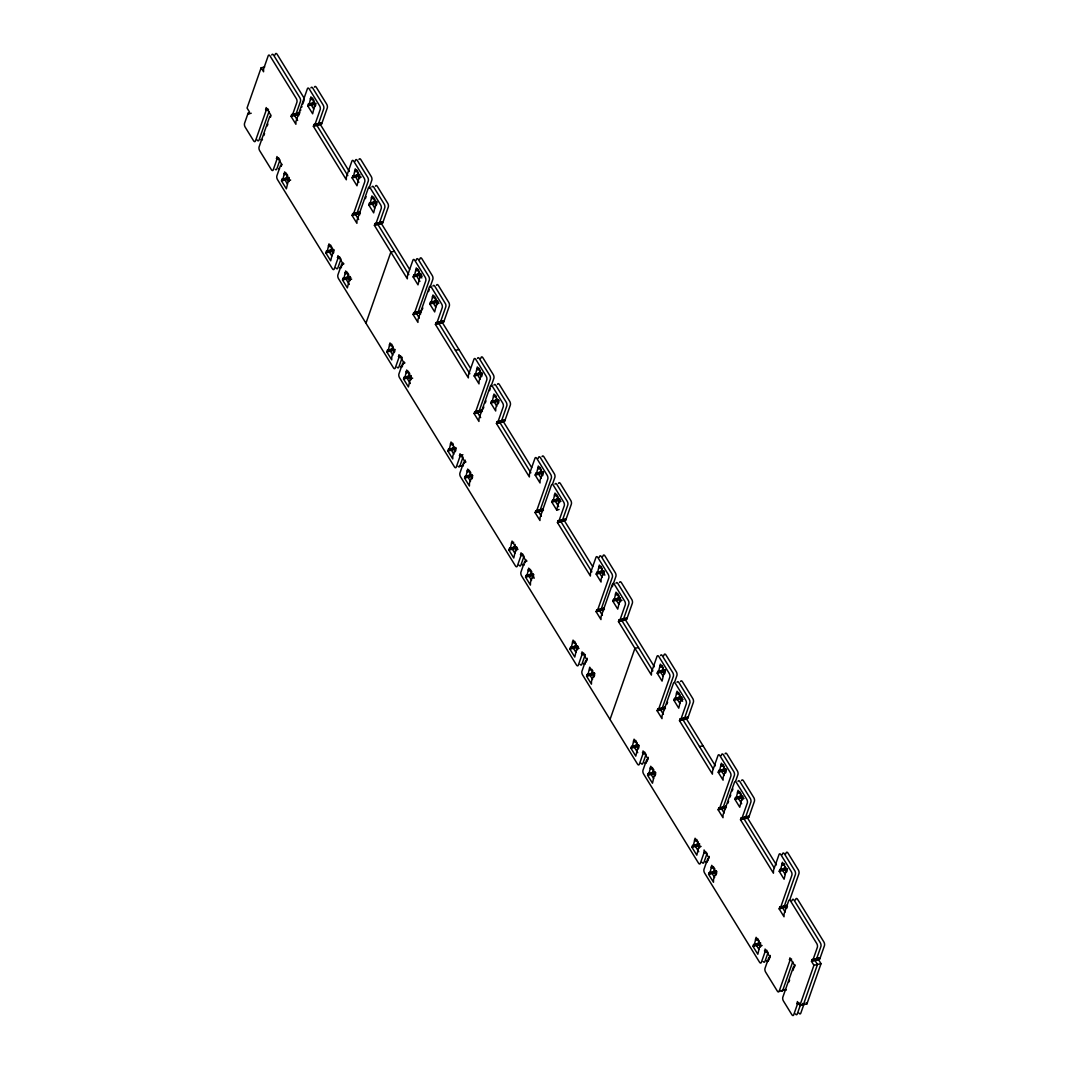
<?xml version="1.0" encoding="UTF-8"?>
<svg xmlns="http://www.w3.org/2000/svg" width="1069" height="1069" viewBox="0 0 1069 1069"><rect width="100%" height="100%" fill="white"/><g stroke="black" fill="none" stroke-linecap="round" stroke-linejoin="round"><path stroke-width="1.5" d="M713.223 768.878L683.024 719.851L683.652 718.047L684.267 719.036L689.879 702.961A2.726 1.256 77 0 0 689.973 702.333L689.866 700.997A2.726 1.256 77 0 0 689.238 699.353L678.868 682.503A2.726 1.256 77 0 0 677.024 682.329M264.671 66.986L261.13 67.801L247.046 108.022L249.478 111.991L248.85 113.782L251.215 113.247M275 54.973L275.294 54.145A2.726 1.256 77 0 1 277.138 54.319L303.382 96.918A2.726 1.256 77 0 1 303.97 100.7L303.396 102.357M248.85 113.782L248.235 112.793L244.56 123.296A2.726 1.256 77 0 0 245.148 127.077L253.594 140.787A2.726 1.256 77 0 0 255.438 140.961L266.168 110.348L266.181 107.555L271.058 115.479L270.43 117.283L269.829 116.294L259.099 146.907A2.726 1.256 77 0 0 259.687 150.689L271.392 169.677A2.726 1.256 77 0 0 273.236 169.851L276.911 159.348L276.938 156.555L281.815 164.492L281.187 166.283L280.572 165.294L276.898 175.797A2.726 1.256 77 0 0 277.486 179.579L332.406 268.733A2.726 1.256 77 0 0 334.25 268.92L337.938 258.417L337.951 255.625L342.842 263.549L342.2 265.353L341.599 264.364L343.951 263.816M269.041 111.457L258.979 140.146A2.726 1.256 77 0 1 257.135 139.972M263.869 135.509L264.537 133.598M267.21 125.942L267.891 124.031M314.46 87.137A2.726 1.256 77 0 1 316.317 87.324L326.686 104.161A2.726 1.256 77 0 1 327.274 107.942L321.702 123.844L314.62 125.474L320.192 109.572A2.726 1.256 77 0 0 319.604 105.791L309.235 88.941A2.726 1.256 77 0 0 307.378 88.767L295.926 121.478L295.899 124.271L291.022 116.347L291.65 114.543L298.732 112.913L299.307 113.849L292.265 115.532L291.65 114.543M292.265 115.532L296.888 102.33A2.726 1.256 77 0 0 296.3 98.548L270.056 55.949A2.726 1.256 77 0 0 268.212 55.775L263.589 68.977L263.562 71.77L261.13 67.801M279.998 159.856L276.777 169.036A2.726 1.256 77 0 1 275.294 169.343M298.719 115.706L298.732 112.913M281.013 166.256L281.708 164.292M299.347 113.902L299.921 112.258M300.496 110.601L300.79 109.773M301.658 107.301L301.952 106.472M302.808 104L303.102 103.172M281.494 180.902L282.122 179.098L289.205 177.481L288.577 179.271L281.494 180.902L286.372 188.825L288.283 180.634L290.648 180.086M288.643 178.737L282.737 180.1L284.648 171.895L289.525 179.819L288.897 181.623L288.283 180.634M316.09 103.439L309.008 105.069L310.919 96.865L315.796 104.802L315.168 106.593L314.567 105.604L312.656 113.795L307.765 105.871L308.393 104.067L314.299 102.718M287.695 175.222L286.278 179.285L285.664 178.282L285.035 180.086L287.481 184.055M313.965 100.192L312.549 104.254L311.934 103.265L311.306 105.056L313.752 109.025M375.473 186.193A2.726 1.256 77 0 1 377.33 186.38L387.7 203.217A2.726 1.256 77 0 1 388.288 206.998L382.729 222.913L375.633 224.543L381.205 208.629A2.726 1.256 77 0 0 380.617 204.847L370.248 188.01A2.726 1.256 77 0 0 368.391 187.823L356.939 220.535L356.912 223.327L352.035 215.403L352.663 213.613L359.745 211.983L360.36 212.972L353.278 214.602L364.729 181.89A2.726 1.256 77 0 0 364.141 178.109L353.772 161.259A2.726 1.256 77 0 0 351.915 161.085L346.356 176.986L346.329 179.779L313.377 126.289L314.005 124.485L321.101 122.855L321.702 123.844M349.296 171.468L320.459 124.659L321.101 122.855M355.108 161.259L355.456 160.27A2.726 1.256 77 0 1 357.313 160.444L367.683 177.294A2.726 1.256 77 0 1 368.271 181.075L356.819 213.787L356.204 212.798L355.576 214.588L358.636 219.546M327.074 252.084L328.985 243.892L333.862 251.816L333.234 253.607L332.619 252.618L330.709 260.809L325.831 252.885L326.459 251.095L333.541 249.465L334.156 250.453L327.074 252.084L326.459 251.095M352.102 177.855L352.743 176.064L359.825 174.434L359.184 176.225L352.102 177.855L356.993 185.779L358.903 177.588L361.255 177.053M359.251 175.69L353.345 177.053L355.255 168.862L360.146 176.786L359.505 178.576L358.903 177.588M332.031 247.22L330.615 251.268L330 250.28L329.372 252.07L331.818 256.039M358.302 172.189L356.886 176.238L356.284 175.249L355.643 177.04L358.903 182.331M333.541 249.465L332.913 251.255L325.831 252.885M341.011 258.912L337.791 268.105A2.726 1.256 77 0 1 335.947 267.918M359.732 214.775L359.745 211.983M341.599 264.364L337.911 274.867A2.726 1.256 77 0 0 338.512 278.648L393.419 367.803A2.726 1.256 77 0 0 395.276 367.977L398.951 357.474L398.964 354.681L403.855 362.605M341.572 266.635L341.345 267.29A2.726 1.256 77 0 1 341.024 267.811M342.254 264.658L342.949 262.693M365.371 198.66L366.092 196.616M368.952 188.438L371.812 180.26A2.726 1.256 77 0 0 371.224 176.479L360.854 159.628A2.726 1.256 77 0 0 359.01 159.455M342.508 279.971L343.136 278.167L350.218 276.537L349.59 278.341L342.508 279.971L347.385 287.895L349.309 279.704L351.661 279.156M350.832 277.526L343.75 279.156L345.661 270.965L350.538 278.889L349.91 280.693L349.309 279.704M370.021 204.126L371.932 195.934L376.822 203.858L376.194 205.662L375.58 204.673L373.669 212.865L368.778 204.941L369.42 203.137L376.502 201.507L377.103 202.495L370.021 204.126L369.42 203.137M348.708 274.292L347.291 278.341L346.677 277.352L346.049 279.156L349.309 284.434M374.992 199.262L373.562 203.31L372.961 202.322L372.333 204.126L374.765 208.081M376.502 201.507L375.874 203.31L368.778 204.941M436.499 285.263A2.726 1.256 77 0 1 438.343 285.436L448.713 302.286A2.726 1.256 77 0 1 449.314 306.068L443.742 321.969L436.66 323.6L442.219 307.698A2.726 1.256 77 0 0 441.631 303.917L431.261 287.067A2.726 1.256 77 0 0 429.417 286.893L417.952 319.604L417.939 322.397L413.048 314.473L413.69 312.669L420.772 311.039L421.373 312.028L414.291 313.658L425.756 280.947A2.726 1.256 77 0 0 425.155 277.165L414.785 260.328A2.726 1.256 77 0 0 412.941 260.141L407.369 276.056L407.342 278.835L374.404 225.345L375.032 223.541L382.114 221.924L382.729 222.913M409.627 269.415L381.486 223.715L382.114 221.924M365.959 323.226L390.866 252.097L394.408 251.282M416.135 260.328L416.536 259.179A2.726 1.256 77 0 1 416.803 258.805L417.418 258.658A2.726 1.256 77 0 1 418.326 259.513L428.709 276.35A2.726 1.256 77 0 1 429.297 280.131L417.832 312.843L417.231 311.854L416.589 313.658L419.342 318.108M395.169 349.51L388.087 351.14L389.998 342.949L394.889 350.873L394.247 352.676L393.646 351.688L391.748 357.086L391.735 359.879L386.844 351.955L387.472 350.151L393.379 348.788M422.282 276.109L419.917 276.657L418.006 284.848L413.128 276.924L413.756 275.121L420.839 273.49M421.453 274.479L414.358 276.109L416.282 267.918L421.159 275.842L420.531 277.646L419.917 276.657M419.676 259.513L420.023 258.511A2.726 1.256 77 0 1 421.867 258.698L432.25 275.535A2.726 1.256 77 0 1 432.838 279.316L429.965 287.494M393.045 346.276L391.628 350.325L391.027 349.336L390.385 351.14L392.831 355.095M419.329 271.245L417.899 275.294L417.298 274.305L416.669 276.109L419.917 281.388M402.265 357.313L398.817 367.161A2.726 1.256 77 0 1 397.08 367.161M404.977 362.872L402.612 363.42L398.937 373.923A2.726 1.256 77 0 0 399.525 377.704L454.432 466.859A2.726 1.256 77 0 0 456.289 467.046L459.964 456.543L459.991 453.75L464.868 461.674L464.24 463.478L463.625 462.489L465.99 461.942M402.585 365.692L402.358 366.346A2.726 1.256 77 0 1 400.621 366.346M403.962 361.763L403.227 364.409L402.612 363.42M422.095 309.983L422.816 307.939M428.535 291.583L429.257 289.539M412.674 378.212L410.322 378.76L408.411 386.951L403.521 379.027L404.162 377.223L411.244 375.593M410.67 376.863L404.763 378.212L406.674 370.021L411.565 377.945L410.924 379.749L410.322 378.76M438.958 303.182L436.593 303.73L434.682 311.921L429.805 303.997L430.433 302.193L436.339 300.843M438.13 301.565L431.048 303.195L432.958 294.991L437.836 302.915L437.208 304.718L436.593 303.73M409.721 373.348L408.305 377.41L407.703 376.408L407.062 378.212L410.322 383.504M436.005 298.318L434.589 302.38L433.974 301.378L433.346 303.182L435.778 307.15M437.515 300.563L436.887 302.367L429.805 303.997M497.513 384.319A2.726 1.256 77 0 1 499.357 384.506L509.739 401.343A2.726 1.256 77 0 1 510.327 405.124L504.755 421.039L497.673 422.656L503.245 406.754A2.726 1.256 77 0 0 502.657 402.973L492.274 386.136A2.726 1.256 77 0 0 490.43 385.949L478.965 418.66L478.952 421.453L474.075 413.529L474.703 411.725L481.785 410.108L482.4 411.097L475.304 412.728L486.769 380.003A2.726 1.256 77 0 0 486.181 376.221L475.799 359.384A2.726 1.256 77 0 0 473.955 359.211L468.382 375.112L468.356 377.905L435.417 324.415L436.045 322.611L443.127 320.981L443.742 321.969M470.293 367.923L442.499 322.785L443.127 320.981M449.1 450.209L451.011 442.005L455.902 449.942L455.274 451.733L454.659 450.744L452.762 456.142L452.748 458.935L447.858 451.011L448.499 449.207L455.581 447.59L456.182 448.579L449.1 450.209L448.499 449.207M482.466 373.549L475.384 375.179L477.295 366.974L482.172 374.912L481.544 376.702L480.93 375.713L479.046 381.112L479.019 383.905L474.142 375.981L474.77 374.19L481.852 372.56M480.689 358.569L481.037 357.581A2.726 1.256 77 0 1 482.894 357.754L493.263 374.604A2.726 1.256 77 0 1 493.851 378.386L490.992 386.564M453.59 446.695L451.412 450.196L453.844 454.165M480.342 370.302L478.925 374.364L478.311 373.375L477.683 375.166L480.128 379.134M455.581 447.59L454.953 449.381L447.858 451.011M458.093 466.218A2.726 1.256 77 0 0 459.83 466.231L463.051 457.038M481.464 412.393L481.785 410.108M463.625 462.489L459.951 472.992A2.726 1.256 77 0 0 460.539 476.774L515.458 565.929A2.726 1.256 77 0 0 517.302 566.102L520.977 555.599L521.004 552.807L525.881 560.731L525.253 562.535L524.638 561.546L527.004 560.998M464.066 463.452L465.215 460.164M483.108 409.053L483.829 407.008M485.259 402.919L485.981 400.875M489.549 390.653L490.27 388.608M472.872 475.652L465.777 477.282L467.701 469.091L472.578 477.015L471.95 478.818L471.335 477.816L469.438 483.228L469.425 486.021L464.547 478.097L465.175 476.293L472.257 474.663M490.818 403.066L491.446 401.263L498.528 399.632L497.9 401.436L490.818 403.066L495.695 410.99L495.722 408.198L497.606 402.799L498.221 403.788L498.849 401.984L493.972 394.06L492.061 402.251L499.143 400.621M470.748 472.418L469.331 476.467L468.716 475.478L468.088 477.282L470.52 481.237M496.55 398.737L494.359 402.251L496.804 406.207M558.526 483.388A2.726 1.256 77 0 1 560.383 483.562L570.752 500.412A2.726 1.256 77 0 1 571.34 504.194L565.768 520.095L558.686 521.725L564.258 505.824A2.726 1.256 77 0 0 563.67 502.042L553.301 485.192A2.726 1.256 77 0 0 551.444 485.019L539.992 517.73L539.965 520.523L535.088 512.599L535.716 510.795L542.798 509.165L543.413 510.154L536.331 511.784L547.782 479.072A2.726 1.256 77 0 0 547.194 475.291L536.825 458.454A2.726 1.256 77 0 0 534.968 458.267L529.396 474.168L529.382 476.961L496.43 423.471L497.058 421.667L504.14 420.037L504.755 421.039M531.654 467.541L503.512 421.841L504.14 420.037M538.161 458.454L538.509 457.452A2.726 1.256 77 0 1 540.366 457.639L550.735 474.476A2.726 1.256 77 0 1 551.323 478.257L539.872 510.969L539.257 509.98L538.629 511.784L541.368 516.233M518.037 549.266L515.672 549.813L513.761 558.005L508.884 550.081L509.512 548.277L515.418 546.914M517.209 547.635L510.127 549.266L512.038 541.074L516.915 548.998L516.287 550.802L515.672 549.813M536.397 474.235L538.308 466.044L543.186 473.968L542.558 475.772L541.943 474.783L540.059 480.181L540.032 482.974L535.155 475.05L535.783 473.246L542.865 471.616L543.48 472.605L536.397 474.235L535.783 473.246M515.084 544.402L513.668 548.45L513.053 547.462L512.425 549.266L514.857 553.221M541.355 469.371L539.939 473.42L539.324 472.431L538.696 474.235L541.141 478.19M516.594 546.647L515.966 548.45L508.884 550.081M542.865 471.616L542.237 473.42L535.155 475.05M524.064 556.107L520.844 565.287A2.726 1.256 77 0 1 518.999 565.113M542.477 511.463L542.798 509.165M524.638 561.546L520.964 572.049A2.726 1.256 77 0 0 521.552 575.83L576.472 664.985A2.726 1.256 77 0 0 578.316 665.172L582.004 654.669L582.017 651.876L586.894 659.8L586.266 661.604L585.665 660.602L581.977 671.118A2.726 1.256 77 0 0 582.565 674.9L637.485 764.054A2.726 1.256 77 0 0 639.342 764.228L643.017 753.725L643.03 750.932L647.921 758.856L647.279 760.66L646.678 759.671L643.003 770.174A2.726 1.256 77 0 0 643.591 773.956L698.498 863.111A2.726 1.256 77 0 0 700.355 863.298L704.03 852.795L704.057 850.002L708.934 857.926M525.079 562.508L526.001 559.875M552.713 483.576L554.864 477.442A2.726 1.256 77 0 0 554.276 473.661L543.907 456.824A2.726 1.256 77 0 0 542.05 456.637M533.885 574.708L526.803 576.338L528.714 568.147L533.591 576.071L532.963 577.875L532.349 576.886L530.465 582.284L530.438 585.077L525.56 577.153L526.189 575.349L533.271 573.719M551.831 502.123L552.459 500.319L559.541 498.688L558.913 500.492L551.831 502.123L556.708 510.047L559.074 509.499M560.156 499.691L553.074 501.308L554.985 493.116L559.862 501.04L559.234 502.844L558.633 501.855L560.984 501.308M531.761 571.474L530.344 575.523L529.73 574.534L529.102 576.338L531.547 580.307M558.031 496.444L556.615 500.492L556 499.504L555.372 501.308L558.633 506.586M558.633 501.855L556.708 510.047M619.539 582.445A2.726 1.256 77 0 1 621.396 582.632L631.766 599.468A2.726 1.256 77 0 1 632.354 603.25L626.781 619.151L619.699 620.782L625.271 604.88A2.726 1.256 77 0 0 624.684 601.099L614.314 584.262A2.726 1.256 77 0 0 612.457 584.075L601.005 616.786L600.978 619.579L596.101 611.655L596.729 609.851L603.811 608.221L604.426 609.223L597.344 610.84L608.795 578.129A2.726 1.256 77 0 0 608.208 574.347L597.838 557.51A2.726 1.256 77 0 0 595.981 557.337L590.409 573.238L590.395 576.031L557.443 522.541L558.071 520.737L565.167 519.106L565.768 520.095M592.68 566.597L564.526 520.91L565.167 519.106M599.174 557.51L599.522 556.521A2.726 1.256 77 0 1 601.379 556.695L611.749 573.532A2.726 1.256 77 0 1 612.337 577.313L600.885 610.038L600.27 609.036L599.642 610.84L602.395 615.303M569.897 649.137L570.525 647.333L577.607 645.703L576.979 647.507L569.897 649.137L574.775 657.061L576.685 648.87L579.051 648.322M578.222 646.705L571.14 648.322L573.051 640.131L577.928 648.055L577.3 649.858L576.685 648.87M604.493 571.674L597.411 573.305L599.321 565.1L604.212 573.024L603.571 574.828L602.969 573.839L601.072 579.238L601.059 582.03L596.168 574.106L596.796 572.303L603.891 570.686M602.716 556.695L603.063 555.706A2.726 1.256 77 0 1 604.92 555.88L615.29 572.717A2.726 1.256 77 0 1 615.878 576.498L612.296 586.734M576.097 643.458L574.681 647.52L574.066 646.518L573.438 648.322L575.884 652.29M602.368 568.427L600.952 572.49L600.35 571.487L599.709 573.291L602.154 577.26M585.304 654.509L581.857 664.357A2.726 1.256 77 0 1 580.12 664.343M603.491 610.519L603.811 608.221M585.865 662.232L587.242 658.29M587.816 675.408L589.727 667.216L594.605 675.14L593.976 676.944L593.362 675.942L591.478 681.354L591.451 684.147L586.574 676.209L587.202 674.419L594.284 672.789L594.899 673.777L587.816 675.408L587.202 674.419M612.844 601.192L613.486 599.388L620.568 597.758L619.94 599.562L612.844 601.192L617.735 609.116L619.646 600.912L621.998 600.377M619.993 599.014L614.087 600.377L615.998 592.186L620.889 600.11L620.247 601.914L619.646 600.912M592.774 670.544L591.357 674.592L590.743 673.604L590.115 675.408L592.56 679.363M619.045 595.513L617.628 599.562L617.027 598.573L616.385 600.377L618.831 604.332M594.284 672.789L593.656 674.592L586.574 676.209M680.565 681.514A2.726 1.256 77 0 1 682.41 681.688L692.779 698.538A2.726 1.256 77 0 1 693.38 702.32L687.808 718.221L680.726 719.851L686.285 703.936A2.726 1.256 77 0 0 685.697 700.155L675.327 683.318A2.726 1.256 77 0 0 673.47 683.144L662.018 715.856L662.005 718.649L657.114 710.725L657.756 708.921L664.838 707.29L665.439 708.279L658.357 709.91L669.809 677.198A2.726 1.256 77 0 0 669.221 673.417L658.851 656.58A2.726 1.256 77 0 0 657.007 656.393L651.435 672.294L651.409 675.087L618.457 621.597L619.098 619.793L626.18 618.163L626.781 619.151M654.375 666.775L625.552 619.967L626.18 618.163M610.025 719.477L634.933 648.348L638.474 647.533M630.91 748.206L631.538 746.403L638.634 744.772L637.993 746.576L630.91 748.206L635.788 756.13L637.712 747.926L638.313 748.928L638.941 747.124L634.064 739.2L632.153 747.391L639.235 745.761M658.424 672.361L660.335 664.17L665.225 672.094L664.597 673.898L663.983 672.909L662.072 681.1L657.181 673.176L657.823 671.372L664.905 669.742L665.506 670.731L658.424 672.361L657.823 671.372M663.742 655.765L664.09 654.762A2.726 1.256 77 0 1 665.934 654.95L676.316 671.786A2.726 1.256 77 0 1 676.904 675.568L674.753 681.701M637.111 742.527L635.694 746.576L635.08 745.587L634.452 747.391L637.712 752.67M663.395 667.497L661.965 671.546L661.364 670.557L660.736 672.361L663.168 676.316M664.905 669.742L664.277 671.546L657.181 673.176M646.104 754.22L642.883 763.413A2.726 1.256 77 0 1 641.026 763.239M664.504 709.589L664.838 707.29M646.651 761.943L648.255 757.346M666.869 704.19L667.591 702.146M655.912 772.834L648.83 774.464L650.74 766.273L655.631 774.197L654.99 776L654.388 775.012L652.478 783.203L647.587 775.279L648.215 773.475L655.31 771.845M683.024 699.433L680.659 699.981L678.748 708.172L673.871 700.248L674.499 698.445L681.581 696.814L680.953 698.618L682.583 701.264M682.196 697.803L675.1 699.433L677.024 691.242L681.902 699.166L681.274 700.97L680.659 699.981M653.787 769.6L652.371 773.649L651.769 772.66L651.128 774.464L653.573 778.432M680.071 694.569L678.655 698.618L678.04 697.629L677.412 699.433L679.844 703.402M741.579 780.57A2.726 1.256 77 0 1 743.423 780.758L753.805 797.594A2.726 1.256 77 0 1 754.393 801.376L748.821 817.277L741.739 818.907L747.311 803.006A2.726 1.256 77 0 0 746.71 799.224L736.341 782.388A2.726 1.256 77 0 0 734.497 782.201L723.032 814.912L723.018 817.705L718.141 809.781L718.769 807.977L725.851 806.347L726.385 807.215L719.37 808.966L730.835 776.254A2.726 1.256 77 0 0 730.247 772.473L719.865 755.636A2.726 1.256 77 0 0 718.021 755.449L712.448 771.364L712.422 774.156L679.483 720.653L680.111 718.862L687.193 717.232L687.808 718.221M715.388 765.832L686.565 719.036L687.193 717.232M721.214 755.636L721.562 754.647A2.726 1.256 77 0 1 723.406 754.821L733.788 771.658A2.726 1.256 77 0 1 734.376 775.439L722.911 808.151L722.31 807.162L721.682 808.966L724.114 812.934M691.924 847.263L692.565 845.459L699.647 843.829L699.019 845.632L691.924 847.263L696.814 855.187L698.725 846.995L701.09 846.448M699.073 845.098L693.166 846.448L695.077 838.256L699.968 846.18L699.326 847.984L698.725 846.995M718.208 772.232L725.29 770.602L725.918 768.798L726.532 769.8L719.45 771.417L721.361 763.226L726.239 771.15L725.61 772.954L724.996 771.965L723.112 777.363L723.085 780.156L718.208 772.232L718.836 770.428L724.742 769.079M698.137 841.584L696.707 845.632L696.106 844.644L695.465 846.448L698.725 851.726M724.408 766.553L722.991 770.615L722.377 769.613L721.749 771.417L724.181 775.386M707.117 853.289L703.896 862.483A2.726 1.256 77 0 1 702.039 862.295M725.53 808.645L725.851 806.347M707.665 861.013L709.281 856.416M727.895 803.26L728.604 801.202M730.033 797.113L730.755 795.069M732.185 790.98L732.906 788.935M735.766 780.758L737.917 774.624A2.726 1.256 77 0 0 737.329 770.843L726.947 754.006A2.726 1.256 77 0 0 725.103 753.832M709.843 873.533L711.754 865.342L716.644 873.266L716.016 875.057L715.402 874.068L713.504 879.48L713.491 882.259L708.613 874.335L709.241 872.545L716.324 870.914L716.938 871.903L709.843 873.533L709.241 872.545M744.037 798.503L741.672 799.037L739.761 807.242L734.884 799.305L735.512 797.514L742.594 795.884M743.209 796.873L736.127 798.503L738.038 790.312L742.915 798.236L742.287 800.026L741.672 799.037M714.814 868.669L713.384 872.718L712.782 871.729L712.154 873.52L714.586 877.489M741.084 793.639L739.668 797.688L739.053 796.699L738.425 798.49L741.672 803.781M716.324 870.914L715.696 872.705L708.613 874.335M787.479 906.405L780.397 908.035L791.848 875.324A2.726 1.256 77 0 0 791.26 871.542L780.891 854.692A2.726 1.256 77 0 0 779.034 854.519L773.462 870.42L773.448 873.213L740.496 819.723L741.124 817.919L748.206 816.288L748.821 817.277M776.415 864.901L747.578 818.092L748.206 816.288M782.227 854.692L782.575 853.703A2.726 1.256 77 0 1 784.432 853.877L794.801 870.727A2.726 1.256 77 0 1 795.389 874.509L783.938 907.22L783.323 906.231L782.695 908.035L785.14 911.991M752.95 946.319L753.578 944.528L760.66 942.898L760.032 944.702L752.95 946.319L757.827 954.256L759.738 946.052L762.103 945.517M760.086 944.154L754.179 945.517L756.104 937.326L760.981 945.25L760.353 947.054L759.738 946.052M787.546 868.856L780.464 870.487L782.374 862.295L787.252 870.219L786.624 872.023L786.009 871.021L784.098 879.226L779.221 871.302L779.849 869.498L785.755 868.135M785.768 853.877L786.116 852.888A2.726 1.256 77 0 1 787.973 853.075L798.343 869.912A2.726 1.256 77 0 1 798.931 873.694L789.63 900.272M759.15 940.653L757.734 944.702L757.119 943.713L756.491 945.517L758.923 949.472M784.953 866.972L782.762 870.487L785.207 874.442M708.306 859.717L707.691 858.728L704.017 869.231A2.726 1.256 77 0 0 704.605 873.012L759.524 962.18A2.726 1.256 77 0 0 761.369 962.354L765.043 951.851L765.07 949.058L769.947 956.982L769.319 958.786L768.705 957.797L765.03 968.3A2.726 1.256 77 0 0 765.618 972.082L777.31 991.07A2.726 1.256 77 0 0 779.167 991.244L786.249 989.613A2.726 1.256 77 0 1 784.392 989.44M795.47 899.964L795.764 899.149A2.726 1.256 77 0 1 797.608 899.323L823.852 941.923A2.726 1.256 77 0 1 824.44 945.704L819.816 958.906L812.734 960.537L817.357 947.334A2.726 1.256 77 0 0 816.769 943.553L790.525 900.953A2.726 1.256 77 0 0 788.681 900.766L784.058 913.982L784.031 916.774L779.154 908.85L779.782 907.046L786.864 905.416L787.318 906.151M768.13 952.345L764.91 961.539A2.726 1.256 77 0 1 763.172 961.525M786.851 908.209L786.864 905.416M768.451 960.724L769.145 958.759M769.373 958.105L770.295 955.472M791.929 900.779L792.223 899.964A2.726 1.256 77 0 1 794.067 900.138L820.311 942.738A2.726 1.256 77 0 1 820.898 946.519L816.275 959.721L815.66 958.733L815.032 960.537L817.478 964.492L803.394 1004.713L802.632 1003.47M779.167 991.244L789.884 960.63L789.911 957.851L794.788 965.775L794.16 967.565L793.545 966.576L782.829 997.19A2.726 1.256 77 0 0 783.417 1000.972L791.862 1014.681A2.726 1.256 77 0 0 793.706 1014.855L797.38 1004.352L797.407 1001.559L799.853 1005.528L806.935 1003.898L821.019 963.677L818.573 959.721L819.201 957.918L812.119 959.548L811.491 961.352L813.923 965.307L799.853 1005.528M792.757 961.739L782.708 990.428A2.726 1.256 77 0 1 780.971 990.428M788.935 981.97L789.603 980.059M792.944 970.492L793.626 968.567M794.294 966.657L794.962 964.746M800.694 1004.192L797.247 1014.04A2.726 1.256 77 0 1 795.403 1013.866M804.008 1004.032L800.788 1013.225A2.726 1.256 77 0 1 798.944 1013.051M481.224 374.35L474.142 375.981M310.291 98.669L312.656 98.134M265.553 109.359L267.918 108.824M310.905 99.658L313.257 99.123M266.168 110.348L268.519 109.813M307.765 105.871L314.847 104.241M291.022 116.347L298.104 114.717M313.377 126.289L320.459 124.659M276.31 158.359L278.662 157.824M276.911 159.348L279.276 158.813M284.02 173.699L286.372 173.165M284.621 174.688L286.986 174.153M354.627 170.652L356.993 170.118M355.242 171.641L357.594 171.107M371.304 197.738L373.669 197.19M371.918 198.727L374.284 198.179M352.035 215.403L359.117 213.773M374.404 225.345L381.486 223.715M328.357 245.683L330.709 245.148M328.958 246.672L331.323 246.137M337.323 257.429L339.688 256.881M337.938 258.417L340.289 257.87M345.033 272.769L347.398 272.221M345.648 273.758L348 273.21M415.641 269.722L418.006 269.174M416.255 270.711L418.62 270.163M413.128 276.924L420.211 275.294L421.827 277.94M432.317 296.794L434.682 296.247M432.932 297.783L435.297 297.249M413.048 314.473L420.144 312.843L420.745 313.832M435.417 324.415L442.499 322.785M389.37 344.752L391.735 344.205M389.985 345.741L392.336 345.193M386.844 351.955L393.926 350.325M398.336 356.485L400.701 355.95M398.951 357.474L401.316 356.939M455.434 350.338L458.975 349.523M406.046 371.825L408.411 371.277M406.661 372.814L409.013 372.279M403.521 379.027L410.603 377.397M476.667 368.778L479.019 368.244M477.268 369.767L479.634 369.233M493.343 395.864L495.695 395.316M493.945 396.853L496.31 396.305M474.075 413.529L481.157 411.899M496.43 423.471L503.512 421.841M450.383 443.809L452.748 443.274M450.998 444.798L453.363 444.263M459.349 455.554L462.904 454.739M459.964 456.543L462.329 455.995M459.83 466.231L463.371 465.416A2.726 1.256 77 0 1 461.755 465.563M467.059 470.894L469.425 470.347M467.674 471.883L470.039 471.335M464.547 478.097L471.629 476.467M537.68 467.848L540.045 467.3M538.282 468.837L540.647 468.289M554.357 494.92L556.722 494.372M554.971 495.909L557.323 495.375M535.088 512.599L542.17 510.969M557.443 522.541L564.526 520.91M511.396 542.878L513.761 542.33M520.376 554.611L522.728 554.063M520.977 555.599L523.342 555.065M528.086 569.951L530.438 569.403M528.687 570.94L531.052 570.392M525.56 577.153L532.643 575.523L534.273 578.169M598.693 566.904L601.059 566.356M599.308 567.893L601.66 567.358M596.168 574.106L603.25 572.476L604.88 575.122M615.37 593.99L617.735 593.442M615.985 594.979L618.35 594.431M596.101 611.655L603.183 610.025M618.457 621.597L625.552 619.967M572.423 641.934L574.775 641.387M573.024 642.923L575.389 642.389M581.389 653.667L583.754 653.132M582.004 654.669L584.355 654.121M589.7 670.009L592.066 669.461M659.707 665.974L662.072 665.426M660.321 666.962L662.686 666.415M676.383 693.046L678.748 692.498M676.998 694.035L679.363 693.487M673.871 700.248L680.953 698.618M657.114 710.725L664.196 709.094M679.483 720.653L686.565 719.036M633.436 741.004L635.801 740.456M634.051 741.993L636.402 741.445M642.402 752.736L644.767 752.188M643.017 753.725L645.382 753.177M699.5 746.59L703.041 745.774M650.112 768.076L652.478 767.529M650.727 769.065L653.079 768.517M647.587 775.279L654.669 773.649M720.72 765.03L723.085 764.482M721.334 766.019L723.7 765.484M737.41 792.102L739.761 791.568M738.011 793.104L740.376 792.557M734.884 799.305L741.966 797.688M718.141 809.781L725.223 808.151M740.496 819.723L747.578 818.092M694.449 840.06L696.814 839.512M695.064 841.049L697.429 840.515M704.03 852.795L706.395 852.247M711.126 867.133L713.491 866.598M711.74 868.122L714.105 867.587M781.746 864.099L784.098 863.552M782.348 865.088L784.713 864.54M779.221 871.302L786.303 869.672M779.154 908.85L786.236 907.22M755.462 939.116L757.827 938.582M756.077 940.119L758.442 939.571M764.442 950.862L766.794 950.314M765.043 951.851L767.408 951.303M789.269 959.641L791.635 959.107M811.491 961.352L818.573 959.721M813.923 965.307L821.019 963.677M796.779 1003.363L799.131 1002.816M797.38 1004.352L799.746 1003.804M308.393 104.067L309.008 105.069M352.743 176.064L353.345 177.053M413.756 275.121L414.358 276.109M430.433 302.193L431.048 303.195M474.77 374.19L475.384 375.179M491.446 401.263L492.061 402.251M552.459 500.319L553.074 501.308M596.796 572.303L597.411 573.305M613.486 599.388L614.087 600.377M674.499 698.445L675.1 699.433M718.836 770.428L719.45 771.417M735.512 797.514L736.127 798.503M779.849 869.498L780.464 870.487M347.813 175.623L316.918 125.474L317.56 123.67L318.161 124.659L323.733 108.757A2.726 1.256 77 0 0 323.145 104.976L312.776 88.126A2.726 1.256 77 0 0 310.919 87.952M408.826 274.68L377.945 224.53L378.573 222.726L379.174 223.728L384.746 207.814A2.726 1.256 77 0 0 384.159 204.032L373.789 187.195A2.726 1.256 77 0 0 371.932 187.008M469.839 373.749L438.958 323.6L439.586 321.796L440.201 322.785L445.773 306.883A2.726 1.256 77 0 0 445.586 303.957L434.802 286.251A2.726 1.256 77 0 0 432.958 286.078M530.865 472.805L499.971 422.656L500.599 420.852L501.214 421.854L506.786 405.939A2.726 1.256 77 0 0 506.198 402.158L495.816 385.321A2.726 1.256 77 0 0 493.972 385.134M591.879 571.875L560.984 521.725L561.613 519.922L562.227 520.91L567.799 505.009A2.726 1.256 77 0 0 567.211 501.227L556.842 484.377A2.726 1.256 77 0 0 554.985 484.204M652.892 670.931L621.998 620.782L622.639 618.978L623.24 619.967L628.813 604.065A2.726 1.256 77 0 0 628.438 600.671L617.855 583.447A2.726 1.256 77 0 0 615.998 583.26M774.237 867.948L744.037 818.907L744.665 817.104L745.28 818.092L750.852 802.191A2.726 1.256 77 0 0 750.264 798.409L739.882 781.573A2.726 1.256 77 0 0 738.038 781.386M314.005 124.485L314.62 125.474M375.032 223.541L375.633 224.543M436.045 322.611L436.66 323.6M497.058 421.667L497.673 422.656M558.071 520.737L558.686 521.725M619.098 619.793L619.699 620.782M680.111 718.862L680.726 719.851M741.124 817.919L741.739 818.907M819.201 957.918L819.816 958.906M297.61 120.49L294.563 115.532L295.191 113.728L295.806 114.717L300.429 101.515A2.726 1.256 77 0 0 299.841 97.733L273.597 55.134A2.726 1.256 77 0 0 271.753 54.96M480.662 417.672L477.616 412.714L478.244 410.924L478.859 411.912L490.31 379.201A2.726 1.256 77 0 0 489.722 375.419L479.112 358.235A2.726 1.256 77 0 0 477.496 358.396M663.408 714.359L660.655 709.91L661.297 708.106L661.898 709.094L673.363 676.383A2.726 1.256 77 0 0 672.762 672.601L661.898 655.15A2.726 1.256 77 0 0 660.548 655.578M352.663 213.613L353.278 214.602M413.69 312.669L414.291 313.658M474.703 411.725L475.304 412.728M535.716 510.795L536.331 511.784M596.729 609.851L597.344 610.84M657.756 708.921L658.357 709.91M718.769 807.977L719.37 808.966M779.782 907.046L780.397 908.035M812.119 959.548L812.734 960.537M806.173 1002.655L806.935 1003.898M282.122 179.098L282.737 180.1M343.136 278.167L343.75 279.156M387.472 350.151L388.087 351.14M404.162 377.223L404.763 378.212M465.175 476.293L465.777 477.282M509.512 548.277L510.127 549.266M526.189 575.349L526.803 576.338M570.525 647.333L571.14 648.322M631.538 746.403L632.153 747.391M648.215 773.475L648.83 774.464M692.565 845.459L693.166 846.448M753.578 944.528L754.179 945.517M768.023 961.338A2.726 1.256 77 0 1 766.607 960.55M707.117 862.189A2.726 1.256 77 0 1 705.7 861.654M646.197 763.025A2.726 1.256 77 0 1 644.807 762.745M585.264 663.836A2.726 1.256 77 0 1 583.554 663.355M524.331 564.632A2.726 1.256 77 0 1 522.541 564.298M279.517 168.915A2.726 1.256 77 0 1 278.702 168.381M340.53 267.985A2.726 1.256 77 0 1 339.715 267.437M262.466 139.491A2.726 1.256 77 0 1 260.903 139.478"/></g></svg>
